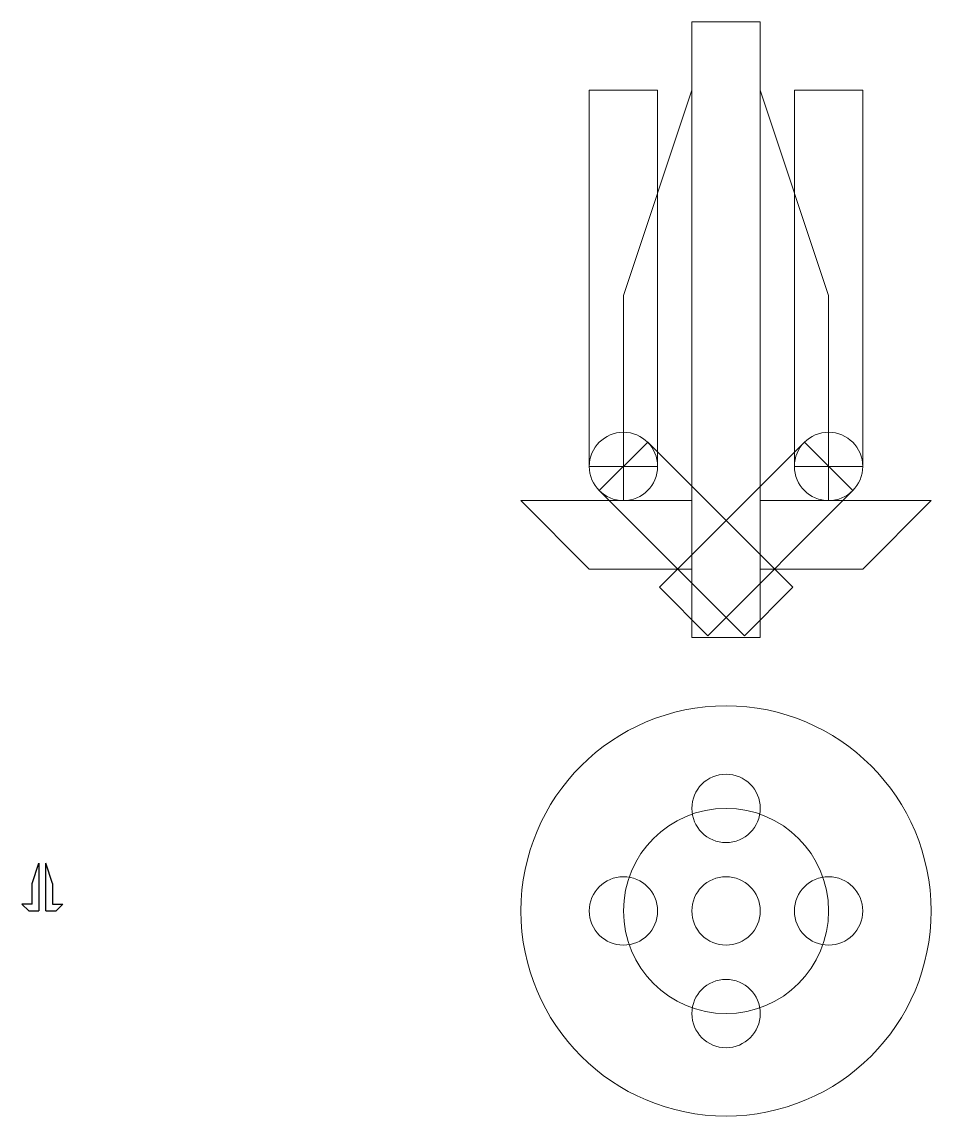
# Model space of a CAD drawing. Header units: millimetres. Extents: x -3 to 130, y -30 to 130.
import ezdxf

# ---------------------------------------------------------------- set-up
doc = ezdxf.new("R2010")
doc.units = ezdxf.units.MM
doc.layers.get('0').update_dxf_attribs({"linetype": 'CONTINUOUS', "lineweight": 25, "true_color": 0x000000})
for name, color, linetype, lineweight, true_color in [('CrossSection', 5, 'CONTINUOUS', 0, 0x0000ff), ('DrillPath', 9, 'CONTINUOUS', 0, 0xc0c0c0), ('TopView', 4, 'CONTINUOUS', 0, 0x00ffff)]:
    doc.layers.add(name, color=color, linetype=linetype, lineweight=lineweight, true_color=true_color)

msp = doc.modelspace()

# ---------------------------------------------------------------- linework, layer by layer
for p, q in [((-1.5, 4), (-0.5, 7)), ((-0.5, 7), (-0.5, 0)), ((0.5, 0), (0.5, 7)), ((1.5, 4), (0.5, 7)), ((-1.5, 1), (-1.5, 4)), ((1.5, 4), (1.5, 1)), ((-3, 1), (-2, 0)), ((-1.5, 1), (-3, 1)), ((-2, 0), (-0.5, 0)), ((0.5, 0), (2, 0)), ((1.5, 1), (3, 1)), ((3, 1), (2, 0))]:
    msp.add_line(p, q)
at = {"layer": 'CrossSection'}
for p, q in [((95, 120), (85, 90)), ((95, 60), (95, 120)), ((105, 60), (105, 120)), ((105, 120), (115, 90)), ((85, 90), (85, 60)), ((115, 90), (115, 60)), ((70, 60), (95, 60)), ((80, 50), (70, 60)), ((95, 60), (95, 50)), ((105, 60), (105, 50)), ((105, 60), (130, 60)), ((130, 60), (120, 50)), ((95, 50), (80, 50)), ((120, 50), (105, 50))]:
    msp.add_line(p, q, dxfattribs=at)
at = {"layer": 'DrillPath'}
for p, q in [((95, 130), (105, 130)), ((95, 40), (95, 130)), ((105, 130), (105, 40)), ((80, 65), (80, 120)), ((80, 120), (90, 120)), ((90, 120), (90, 65)), ((120, 120), (110, 120)), ((110, 120), (110, 65)), ((120, 65), (120, 120)), ((81.46, 61.46), (88.54, 68.54)), ((88.54, 68.54), (109.75, 47.32)), ((111.46, 68.54), (90.25, 47.32)), ((118.54, 61.46), (111.46, 68.54)), ((90, 65), (80, 65)), ((110, 65), (120, 65)), ((102.68, 40.25), (81.46, 61.46)), ((97.32, 40.25), (118.54, 61.46)), ((90.25, 47.32), (97.32, 40.25)), ((109.75, 47.32), (102.68, 40.25)), ((105, 40), (95, 40))]:
    msp.add_line(p, q, dxfattribs=at)
for centre in [(85, 65), (115, 65), (100, 15), (85, 0), (100, 0), (115, 0), (100, -15)]:
    msp.add_circle(centre, 5, dxfattribs=at)
at = {"layer": 'TopView'}
for radius in [30, 15]:
    msp.add_circle((100, 0), radius, dxfattribs=at)

doc.saveas('drawing.dxf')
